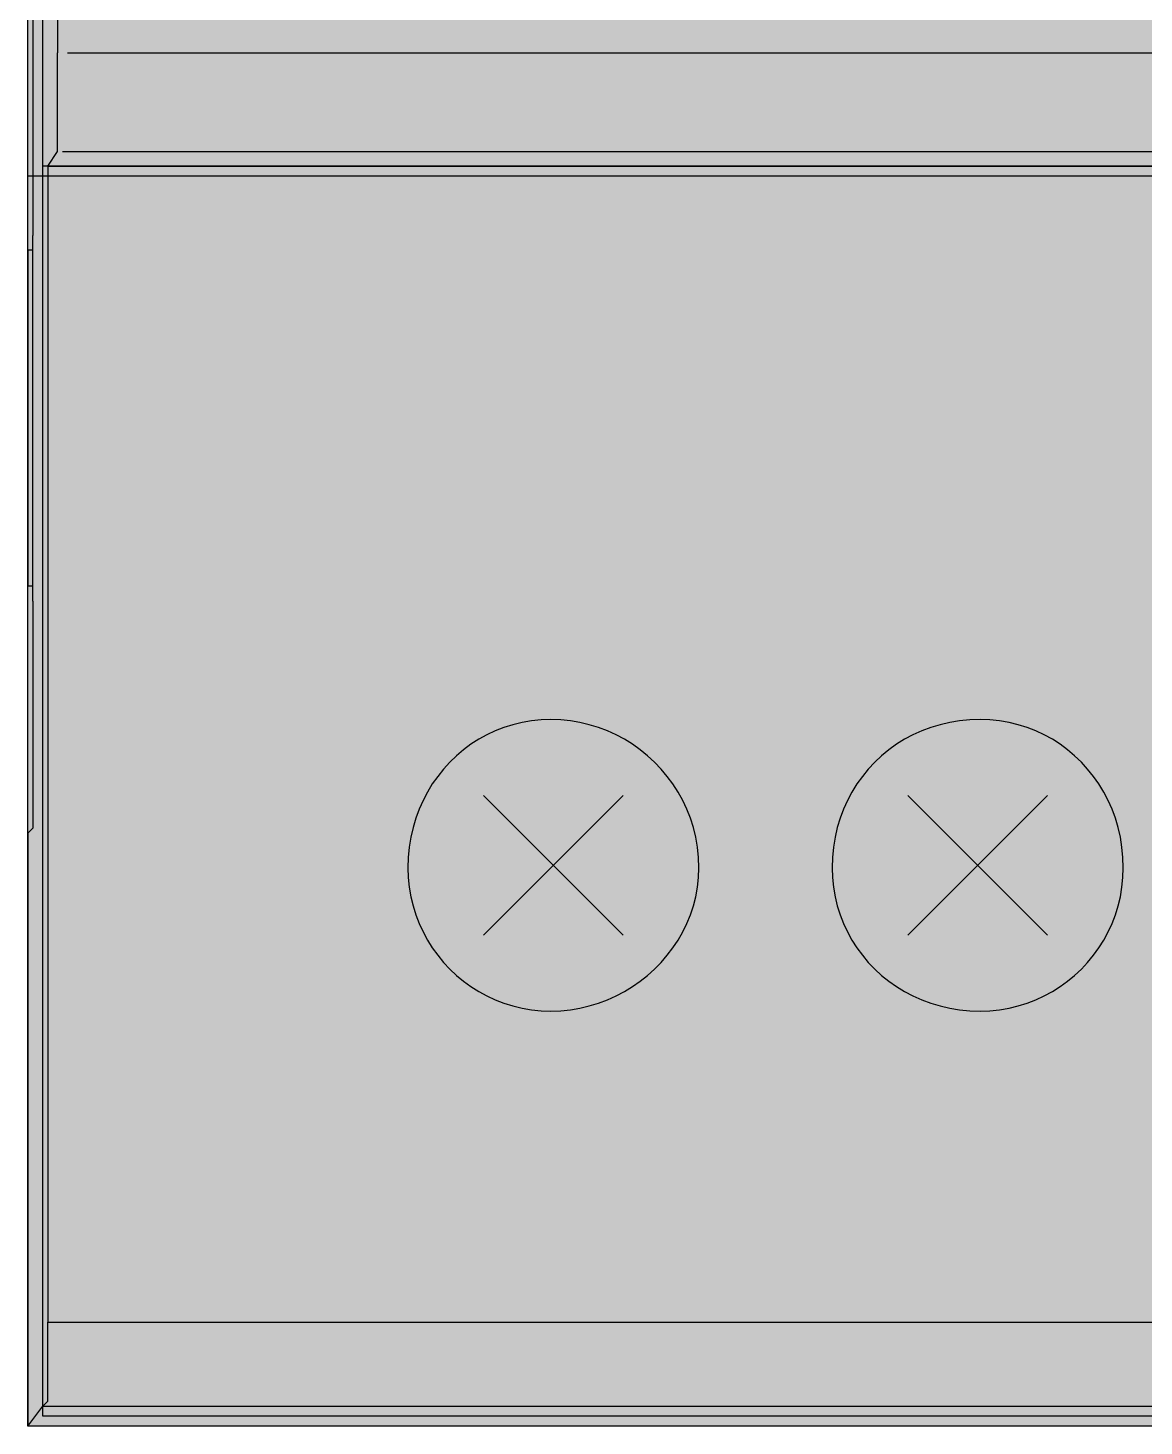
# Model space of a CAD drawing. Header units: millimetres. Extents: x 0 to 966, y -664 to 90.
# Drawn here: x 750 to 769.86, y -260 to -235.1 of the extents above; entities that cross this region are included whole.
import ezdxf

# ---------------------------------------------------------------- set-up
doc = ezdxf.new("R2010")
doc.units = ezdxf.units.MM
for name, color, linetype in [('HDL_BODY', 7, 'Continuous'), ('HDL_COLOUR', 7, 'Continuous'), ('HDL_DETAIL', 7, 'Continuous'), ('HDL_PRINT', 7, 'Continuous')]:
    doc.layers.add(name, color=color, linetype=linetype)

# ---------------------------------------------------------------- blocks, each defined once
blk = doc.blocks.new('M_R16.10.1_FRONT')
at = {"layer": 'HDL_BODY', "true_color": 0x202126}
blk.add_hatch(color=250, dxfattribs=at).paths.add_polyline_path([(0, 0), (216, 0), (216, 90), (0, 90)])
at = {"layer": 'HDL_BODY', "true_color": 0x2a2a30}
blk.add_hatch(color=250, dxfattribs=at).paths.add_polyline_path([(0.4, 20.52), (215.6, 20.52), (215.6, 68.31), (0.4, 68.31)])
at = {"layer": 'HDL_BODY', "true_color": 0x23242a}
blk.add_hatch(color=250, dxfattribs=at).paths.add_polyline_path([(0.4, 0.5), (215.6, 0.5), (215.6, 19.8), (0.4, 19.8)])
at = {"layer": 'HDL_COLOUR', "true_color": 0x1a332c}
for points in [[(11.941, 9.941), (11.935, 10.126), (11.916, 10.307), (11.885, 10.484), (11.843, 10.656), (11.79, 10.823), (11.727, 10.985), (11.653, 11.14), (11.57, 11.29), (11.478, 11.434), (11.377, 11.57), (11.268, 11.7), (11.151, 11.822), (11.026, 11.936), (10.895, 12.042), (10.758, 12.14), (10.614, 12.229), (10.465, 12.308), (10.311, 12.378), (10.153, 12.439), (9.99, 12.489), (9.824, 12.528), (9.654, 12.557), (9.482, 12.575), (9.307, 12.581), (9.133, 12.575), (8.962, 12.557), (8.794, 12.528), (8.631, 12.489), (8.471, 12.439), (8.317, 12.378), (8.167, 12.308), (8.023, 12.229), (7.884, 12.14), (7.752, 12.042), (7.626, 11.936), (7.507, 11.822), (7.396, 11.7), (7.292, 11.57), (7.196, 11.434), (7.109, 11.29), (7.03, 11.14), (6.961, 10.985), (6.901, 10.823), (6.852, 10.656), (6.812, 10.484), (6.784, 10.307), (6.767, 10.126), (6.761, 9.941), (6.767, 9.767), (6.784, 9.595), (6.812, 9.427), (6.852, 9.263), (6.901, 9.104), (6.961, 8.949), (7.03, 8.799), (7.109, 8.654), (7.196, 8.515), (7.292, 8.383), (7.396, 8.257), (7.507, 8.138), (7.626, 8.026), (7.752, 7.922), (7.884, 7.826), (8.023, 7.738), (8.167, 7.66), (8.317, 7.59), (8.471, 7.531), (8.631, 7.481), (8.794, 7.442), (8.962, 7.413), (9.133, 7.396), (9.307, 7.39), (9.482, 7.396), (9.654, 7.413), (9.824, 7.442), (9.99, 7.481), (10.153, 7.531), (10.311, 7.59), (10.465, 7.66), (10.614, 7.738), (10.758, 7.826), (10.895, 7.922), (11.026, 8.026), (11.151, 8.138), (11.268, 8.257), (11.377, 8.383), (11.478, 8.515), (11.57, 8.654), (11.653, 8.799), (11.727, 8.949), (11.79, 9.104), (11.843, 9.263), (11.885, 9.427), (11.916, 9.595), (11.935, 9.767), (11.941, 9.941)], [(19.492, 9.941), (19.486, 10.126), (19.469, 10.307), (19.441, 10.484), (19.401, 10.656), (19.352, 10.823), (19.292, 10.985), (19.223, 11.14), (19.144, 11.29), (19.057, 11.434), (18.961, 11.57), (18.857, 11.7), (18.746, 11.822), (18.627, 11.936), (18.501, 12.042), (18.369, 12.14), (18.23, 12.229), (18.086, 12.308), (17.936, 12.378), (17.782, 12.439), (17.622, 12.489), (17.459, 12.528), (17.291, 12.557), (17.12, 12.575), (16.946, 12.581), (16.761, 12.575), (16.58, 12.557), (16.404, 12.528), (16.232, 12.489), (16.066, 12.439), (15.905, 12.378), (15.749, 12.308), (15.6, 12.229), (15.456, 12.14), (15.32, 12.042), (15.191, 11.936), (15.069, 11.822), (14.955, 11.7), (14.849, 11.57), (14.752, 11.434), (14.663, 11.29), (14.583, 11.14), (14.513, 10.985), (14.453, 10.823), (14.403, 10.656), (14.364, 10.484), (14.335, 10.307), (14.318, 10.126), (14.312, 9.941), (14.318, 9.767), (14.335, 9.595), (14.364, 9.427), (14.403, 9.263), (14.453, 9.104), (14.513, 8.949), (14.583, 8.799), (14.663, 8.654), (14.752, 8.515), (14.849, 8.383), (14.955, 8.257), (15.069, 8.138), (15.191, 8.026), (15.32, 7.922), (15.456, 7.826), (15.6, 7.738), (15.749, 7.66), (15.905, 7.59), (16.066, 7.531), (16.232, 7.481), (16.404, 7.442), (16.58, 7.413), (16.761, 7.396), (16.946, 7.39), (17.12, 7.396), (17.291, 7.413), (17.459, 7.442), (17.622, 7.481), (17.782, 7.531), (17.936, 7.59), (18.086, 7.66), (18.23, 7.738), (18.369, 7.826), (18.501, 7.922), (18.627, 8.026), (18.746, 8.138), (18.857, 8.257), (18.961, 8.383), (19.057, 8.515), (19.144, 8.654), (19.223, 8.799), (19.292, 8.949), (19.352, 9.104), (19.401, 9.263), (19.441, 9.427), (19.469, 9.595), (19.486, 9.767), (19.492, 9.941)]]:
    blk.add_hatch(color=250, dxfattribs=at).paths.add_polyline_path(points)
at = {"layer": 'HDL_COLOUR', "true_color": 0x9ea4a8}
for points in [[(11.164, 9.985), (11.148, 10.222), (11.102, 10.455), (11.026, 10.68), (10.921, 10.894), (10.789, 11.091), (10.633, 11.27), (10.455, 11.426), (10.257, 11.559), (10.045, 11.664), (9.82, 11.74), (9.587, 11.786), (9.351, 11.802), (9.114, 11.786), (8.882, 11.74), (8.657, 11.664), (8.444, 11.559), (8.247, 11.426), (8.069, 11.27), (7.912, 11.091), (7.781, 10.894), (7.676, 10.68), (7.599, 10.455), (7.553, 10.222), (7.538, 9.985), (7.553, 9.748), (7.599, 9.515), (7.676, 9.29), (7.781, 9.077), (7.912, 8.879), (8.069, 8.701), (8.247, 8.544), (8.444, 8.412), (8.657, 8.307), (8.882, 8.23), (9.114, 8.184), (9.351, 8.168), (9.587, 8.184), (9.82, 8.23), (10.045, 8.307), (10.257, 8.412), (10.455, 8.544), (10.633, 8.701), (10.789, 8.879), (10.921, 9.077), (11.026, 9.29), (11.102, 9.515), (11.148, 9.748)], [(18.715, 9.985), (18.7, 10.222), (18.653, 10.455), (18.577, 10.68), (18.472, 10.894), (18.341, 11.091), (18.184, 11.27), (18.006, 11.426), (17.809, 11.559), (17.596, 11.664), (17.371, 11.74), (17.139, 11.786), (16.902, 11.802), (16.665, 11.786), (16.433, 11.74), (16.208, 11.664), (15.995, 11.559), (15.798, 11.426), (15.62, 11.27), (15.464, 11.091), (15.332, 10.894), (15.227, 10.68), (15.151, 10.455), (15.104, 10.222), (15.089, 9.985), (15.104, 9.748), (15.151, 9.515), (15.227, 9.29), (15.332, 9.077), (15.464, 8.879), (15.62, 8.701), (15.798, 8.544), (15.995, 8.412), (16.208, 8.307), (16.433, 8.23), (16.665, 8.184), (16.902, 8.168), (17.139, 8.184), (17.371, 8.23), (17.596, 8.307), (17.809, 8.412), (18.006, 8.544), (18.184, 8.701), (18.341, 8.879), (18.472, 9.077), (18.577, 9.29), (18.653, 9.515), (18.7, 9.748)]]:
    blk.add_hatch(color=253, dxfattribs=at).paths.add_polyline_path(points)
at = {"layer": 'HDL_PRINT', "true_color": 0xdee1e9}
for points in [[(11.678, 15.484), (11.678, 18.563), (12.292, 18.563), (12.995, 16.363), (13.024, 16.297), (13.047, 16.233), (13.066, 16.17), (13.083, 16.11), (13.099, 16.055), (13.118, 16.005), (13.141, 15.96), (13.171, 15.924), (13.174, 15.956), (13.183, 15.995), (13.196, 16.041), (13.215, 16.093), (13.237, 16.152), (13.261, 16.217), (13.288, 16.289), (13.317, 16.367), (13.346, 16.451), (14.049, 18.563), (14.575, 18.563), (14.575, 15.484), (14.224, 15.484), (14.224, 18.035), (13.346, 15.484), (12.907, 15.484), (12.029, 18.123), (12.029, 15.484), (11.678, 15.484)], [(9.219, 13.372), (9.219, 13.196), (8.166, 13.196), (8.166, 13.206), (8.166, 13.233), (8.166, 13.272), (8.166, 13.32), (8.166, 13.372), (8.198, 13.377), (8.223, 13.392), (8.244, 13.414), (8.263, 13.442), (8.283, 13.475), (8.308, 13.511), (8.341, 13.548), (8.345, 13.581), (8.358, 13.614), (8.378, 13.647), (8.407, 13.68), (8.444, 13.713), (8.489, 13.746), (8.543, 13.779), (8.604, 13.812), (8.66, 13.844), (8.71, 13.882), (8.754, 13.923), (8.794, 13.966), (8.831, 14.01), (8.865, 14.053), (8.896, 14.094), (8.926, 14.132), (8.956, 14.164), (8.962, 14.208), (8.978, 14.249), (9, 14.285), (9.021, 14.314), (9.037, 14.333), (9.044, 14.34), (9.039, 14.378), (9.026, 14.415), (9.009, 14.453), (8.99, 14.491), (8.973, 14.528), (8.961, 14.566), (8.956, 14.604), (8.918, 14.609), (8.88, 14.621), (8.843, 14.639), (8.805, 14.657), (8.768, 14.674), (8.73, 14.687), (8.692, 14.692), (8.649, 14.685), (8.608, 14.669), (8.572, 14.648), (8.543, 14.627), (8.524, 14.611), (8.517, 14.604), (8.484, 14.566), (8.461, 14.528), (8.445, 14.491), (8.436, 14.453), (8.431, 14.415), (8.429, 14.378), (8.429, 14.34), (8.166, 14.34), (8.195, 14.402), (8.218, 14.457), (8.237, 14.505), (8.253, 14.549), (8.27, 14.588), (8.289, 14.625), (8.312, 14.659), (8.341, 14.692), (8.384, 14.724), (8.434, 14.748), (8.489, 14.763), (8.545, 14.773), (8.6, 14.778), (8.65, 14.78), (8.692, 14.78), (8.758, 14.78), (8.823, 14.778), (8.885, 14.775), (8.945, 14.769), (9, 14.758), (9.05, 14.743), (9.095, 14.721), (9.131, 14.692), (9.164, 14.654), (9.187, 14.614), (9.203, 14.572), (9.212, 14.525), (9.217, 14.471), (9.219, 14.41), (9.219, 14.34), (9.219, 14.33), (9.219, 14.303), (9.219, 14.264), (9.219, 14.216), (9.219, 14.164), (9.182, 14.127), (9.154, 14.099), (9.131, 14.076), (9.109, 14.053), (9.081, 14.025), (9.044, 13.988), (9.006, 13.95), (8.968, 13.913), (8.931, 13.875), (8.893, 13.837), (8.855, 13.8), (8.818, 13.762), (8.78, 13.724), (8.718, 13.691), (8.665, 13.658), (8.62, 13.625), (8.583, 13.592), (8.554, 13.559), (8.533, 13.526), (8.521, 13.493), (8.517, 13.46), (8.508, 13.46), (8.486, 13.455), (8.46, 13.441), (8.438, 13.415), (8.429, 13.372), (9.219, 13.372)], [(9.483, 13.636), (9.658, 13.636), (9.663, 13.598), (9.676, 13.561), (9.693, 13.523), (9.711, 13.485), (9.729, 13.448), (9.741, 13.41), (9.746, 13.372), (9.784, 13.367), (9.821, 13.355), (9.859, 13.337), (9.897, 13.319), (9.934, 13.302), (9.972, 13.289), (10.009, 13.284), (10.047, 13.289), (10.083, 13.304), (10.115, 13.326), (10.144, 13.354), (10.166, 13.387), (10.18, 13.423), (10.185, 13.46), (10.218, 13.498), (10.241, 13.536), (10.257, 13.573), (10.266, 13.611), (10.271, 13.649), (10.273, 13.686), (10.273, 13.724), (10.273, 13.762), (10.271, 13.8), (10.266, 13.837), (10.257, 13.875), (10.241, 13.913), (10.218, 13.95), (10.185, 13.988), (10.18, 14.021), (10.164, 14.044), (10.137, 14.06), (10.099, 14.069), (10.051, 14.074), (9.992, 14.076), (9.922, 14.076), (9.912, 14.076), (9.885, 14.076), (9.846, 14.076), (9.798, 14.076), (9.746, 14.076), (9.739, 14.039), (9.723, 14.011), (9.702, 13.988), (9.681, 13.965), (9.665, 13.937), (9.658, 13.9), (9.483, 13.988), (9.658, 14.78), (10.448, 14.78), (10.448, 14.604), (9.834, 14.604), (9.746, 14.164), (9.784, 14.196), (9.821, 14.22), (9.859, 14.235), (9.897, 14.245), (9.934, 14.25), (9.972, 14.252), (10.009, 14.252), (10.08, 14.252), (10.141, 14.25), (10.194, 14.245), (10.241, 14.235), (10.283, 14.22), (10.323, 14.196), (10.361, 14.164), (10.393, 14.102), (10.425, 14.046), (10.455, 13.994), (10.481, 13.944), (10.504, 13.894), (10.521, 13.842), (10.532, 13.786), (10.536, 13.724), (10.532, 13.687), (10.521, 13.644), (10.504, 13.597), (10.481, 13.548), (10.455, 13.499), (10.425, 13.452), (10.393, 13.409), (10.361, 13.372), (10.328, 13.314), (10.293, 13.27), (10.257, 13.239), (10.218, 13.218), (10.175, 13.206), (10.126, 13.199), (10.071, 13.197), (10.009, 13.196), (9.944, 13.196), (9.879, 13.198), (9.816, 13.201), (9.757, 13.207), (9.702, 13.218), (9.651, 13.233), (9.607, 13.255), (9.57, 13.284), (9.538, 13.322), (9.515, 13.362), (9.499, 13.404), (9.489, 13.451), (9.485, 13.505), (9.483, 13.566), (9.483, 13.636)], [(16.858, 13.372), (16.858, 13.196), (15.717, 13.196), (15.723, 13.203), (15.739, 13.222), (15.761, 13.251), (15.782, 13.287), (15.798, 13.329), (15.804, 13.372), (15.805, 13.379), (15.808, 13.398), (15.815, 13.427), (15.83, 13.463), (15.855, 13.505), (15.892, 13.548), (15.93, 13.586), (15.968, 13.624), (16.005, 13.661), (16.043, 13.699), (16.08, 13.737), (16.118, 13.774), (16.156, 13.812), (16.214, 13.844), (16.271, 13.882), (16.325, 13.923), (16.374, 13.966), (16.418, 14.01), (16.455, 14.053), (16.483, 14.094), (16.501, 14.132), (16.507, 14.164), (16.544, 14.208), (16.569, 14.249), (16.584, 14.285), (16.591, 14.314), (16.594, 14.333), (16.595, 14.34), (16.594, 14.378), (16.593, 14.415), (16.588, 14.453), (16.578, 14.491), (16.563, 14.528), (16.539, 14.566), (16.507, 14.604), (16.5, 14.611), (16.481, 14.627), (16.452, 14.648), (16.416, 14.669), (16.375, 14.685), (16.331, 14.692), (16.294, 14.687), (16.256, 14.674), (16.218, 14.657), (16.181, 14.639), (16.143, 14.621), (16.106, 14.609), (16.068, 14.604), (16.063, 14.566), (16.05, 14.528), (16.033, 14.491), (16.015, 14.453), (15.998, 14.415), (15.985, 14.378), (15.98, 14.34), (15.804, 14.34), (15.808, 14.402), (15.82, 14.457), (15.837, 14.505), (15.859, 14.549), (15.886, 14.588), (15.916, 14.625), (15.947, 14.659), (15.98, 14.692), (16.018, 14.724), (16.057, 14.748), (16.1, 14.763), (16.147, 14.773), (16.2, 14.778), (16.261, 14.78), (16.331, 14.78), (16.401, 14.78), (16.462, 14.778), (16.516, 14.773), (16.563, 14.763), (16.605, 14.748), (16.645, 14.724), (16.682, 14.692), (16.715, 14.659), (16.747, 14.625), (16.777, 14.588), (16.803, 14.549), (16.826, 14.505), (16.843, 14.457), (16.854, 14.402), (16.858, 14.34), (16.852, 14.333), (16.835, 14.314), (16.814, 14.285), (16.793, 14.249), (16.777, 14.208), (16.77, 14.164), (16.764, 14.127), (16.748, 14.099), (16.726, 14.076), (16.705, 14.053), (16.689, 14.025), (16.682, 13.988), (16.649, 13.955), (16.615, 13.922), (16.579, 13.889), (16.54, 13.856), (16.496, 13.823), (16.448, 13.79), (16.393, 13.757), (16.331, 13.724), (16.294, 13.686), (16.258, 13.649), (16.225, 13.611), (16.197, 13.573), (16.175, 13.536), (16.161, 13.498), (16.156, 13.46), (16.113, 13.46), (16.087, 13.455), (16.073, 13.441), (16.069, 13.415), (16.068, 13.372), (16.858, 13.372)], [(11.853, 14.604), (13.082, 12.404), (14.4, 14.604), (11.853, 14.604)], [(9.483, 7.39), (9.131, 7.39), (9.131, 4.75), (11.853, 4.75), (13.785, 6.774), (13.522, 6.95), (11.678, 5.103), (9.483, 5.103), (9.483, 7.39)], [(17.034, 7.39), (16.682, 7.39), (16.682, 5.103), (14.224, 5.103), (14.224, 4.75), (17.034, 4.75), (17.034, 7.39)]]:
    blk.add_hatch(color=254, dxfattribs=at).paths.add_polyline_path(points)
h = blk.add_hatch(color=254, dxfattribs=at)
h.paths.add_polyline_path([(18.087, 14.428), (17.912, 14.428), (17.875, 14.465), (17.85, 14.493), (17.835, 14.516), (17.827, 14.539), (17.824, 14.566), (17.824, 14.604), (17.786, 14.609), (17.749, 14.621), (17.711, 14.639), (17.674, 14.657), (17.636, 14.674), (17.598, 14.687), (17.56, 14.692), (17.473, 14.604), (17.435, 14.571), (17.4, 14.546), (17.367, 14.525), (17.339, 14.506), (17.317, 14.486), (17.302, 14.461), (17.297, 14.428), (17.268, 14.391), (17.246, 14.347), (17.231, 14.297), (17.22, 14.241), (17.214, 14.181), (17.211, 14.119), (17.21, 14.054), (17.209, 13.988), (17.242, 14.025), (17.267, 14.061), (17.288, 14.094), (17.307, 14.122), (17.327, 14.144), (17.352, 14.159), (17.385, 14.164), (17.423, 14.196), (17.46, 14.22), (17.498, 14.235), (17.535, 14.245), (17.573, 14.25), (17.611, 14.252), (17.649, 14.252), (17.682, 14.248), (17.716, 14.237), (17.752, 14.219), (17.791, 14.197), (17.834, 14.17), (17.883, 14.141), (17.938, 14.109), (18, 14.076), (18.032, 14.038), (18.055, 13.998), (18.071, 13.956), (18.08, 13.909), (18.085, 13.855), (18.087, 13.794), (18.087, 13.724), (18.087, 13.686), (18.085, 13.649), (18.08, 13.611), (18.071, 13.573), (18.055, 13.536), (18.032, 13.498), (18, 13.46), (17.995, 13.422), (17.98, 13.385), (17.958, 13.347), (17.93, 13.309), (17.897, 13.272), (17.861, 13.234), (17.824, 13.196), (17.78, 13.196), (17.736, 13.196), (17.692, 13.196), (17.648, 13.196), (17.604, 13.196), (17.56, 13.196), (17.499, 13.197), (17.444, 13.199), (17.395, 13.206), (17.352, 13.218), (17.313, 13.239), (17.277, 13.27), (17.242, 13.314), (17.209, 13.372), (17.183, 13.401), (17.157, 13.436), (17.133, 13.477), (17.11, 13.526), (17.089, 13.581), (17.07, 13.645), (17.055, 13.716), (17.044, 13.797), (17.036, 13.887), (17.034, 13.988), (17.036, 14.067), (17.044, 14.145), (17.055, 14.221), (17.07, 14.293), (17.089, 14.362), (17.11, 14.425), (17.133, 14.482), (17.157, 14.531), (17.183, 14.572), (17.209, 14.604), (17.242, 14.656), (17.28, 14.697), (17.323, 14.728), (17.371, 14.75), (17.422, 14.764), (17.476, 14.773), (17.532, 14.778), (17.59, 14.78), (17.649, 14.78), (17.686, 14.78), (17.724, 14.778), (17.761, 14.773), (17.799, 14.763), (17.837, 14.748), (17.874, 14.724), (17.912, 14.692), (17.949, 14.654), (17.985, 14.617), (18.018, 14.579), (18.046, 14.541), (18.068, 14.503), (18.082, 14.466), (18.087, 14.428)])
h.paths.add_polyline_path([(17.297, 13.724), (17.297, 13.672), (17.297, 13.624), (17.297, 13.585), (17.297, 13.558), (17.297, 13.548), (17.304, 13.505), (17.32, 13.463), (17.341, 13.427), (17.362, 13.398), (17.379, 13.379), (17.385, 13.372), (17.429, 13.366), (17.47, 13.349), (17.506, 13.328), (17.535, 13.307), (17.554, 13.291), (17.56, 13.284), (17.598, 13.289), (17.636, 13.304), (17.674, 13.326), (17.711, 13.354), (17.749, 13.387), (17.786, 13.423), (17.824, 13.46), (17.829, 13.466), (17.841, 13.482), (17.859, 13.509), (17.877, 13.546), (17.895, 13.595), (17.907, 13.654), (17.912, 13.724), (17.907, 13.762), (17.895, 13.8), (17.877, 13.837), (17.859, 13.875), (17.841, 13.913), (17.829, 13.95), (17.824, 13.988), (17.786, 14.021), (17.749, 14.044), (17.711, 14.06), (17.674, 14.069), (17.636, 14.074), (17.598, 14.076), (17.56, 14.076), (17.517, 14.076), (17.476, 14.073), (17.44, 14.065), (17.411, 14.05), (17.392, 14.025), (17.385, 13.988), (17.352, 13.95), (17.329, 13.913), (17.313, 13.875), (17.304, 13.837), (17.299, 13.8), (17.297, 13.762), (17.297, 13.724)])
at = {"layer": 'HDL_DETAIL', "color": 251, "true_color": 0x52555c}
for points in [[(0.263, 90), (215.91, 90), (215.91, 0.176), (0.263, 0.176), (0.263, 90)], [(0, 89.824), (215.999, 89.824), (215.999, 0), (0, 0), (0, 89.824)], [(0.263, 67.741), (215.91, 67.741), (215.91, 22.434), (0.263, 22.434), (0.263, 67.741)], [(0, 67.565), (215.999, 67.565), (215.999, 22.258), (0, 22.258), (0, 67.565)], [(0.527, 24.457), (0.527, 24.457)], [(0.088, 23.489), (0.088, 23.489)], [(0.527, 22.698), (0.527, 22.698)], [(0.527, 22.698), (0.527, 22.698)], [(0.351, 22.434), (0.351, 22.434)], [(0.351, 22.434), (0.351, 22.434)], [(0.351, 22.434), (0.351, 22.434)], [(0.088, 21.202), (0.088, 21.202)], [(0.088, 21.202), (0.088, 21.202)], [(0.088, 21.202), (0.088, 21.202)], [(0.088, 21.202), (0.088, 21.202)], [(0.088, 21.202), (0.088, 21.202)], [(0.088, 21.202), (0.088, 21.202)], [(0.088, 21.202), (0.088, 21.202)], [(0.088, 21.202), (0.088, 21.202)], [(0.088, 21.202), (0.088, 21.202)], [(0.088, 21.202), (0.088, 21.202)], [(0.088, 21.202), (0.088, 21.202)], [(0.088, 21.202), (0.088, 21.202)], [(0.088, 21.202), (0.088, 21.202)], [(0.088, 21.202), (0.088, 21.202)], [(0.088, 21.202), (0.088, 21.202)], [(0.088, 21.202), (0.088, 21.202)], [(0.088, 21.202), (0.088, 21.202)], [(0.088, 21.202), (0.088, 21.202)], [(0.088, 21.202), (0.088, 21.202)], [(0.088, 21.202), (0.088, 21.202)], [(0.088, 21.202), (0.088, 21.202)], [(0.088, 21.202), (0.088, 21.202)], [(0.088, 21.202), (0.088, 21.202)], [(0.088, 21.202), (0.088, 21.202)], [(0.088, 21.202), (0.088, 21.202)], [(0, 20.938), (0, 20.938)], [(0, 20.938), (0, 20.938)], [(0, 20.938), (0, 20.938)], [(0.088, 20.938), (0.088, 20.938)], [(0, 14.956), (0, 14.956)], [(0, 14.956), (0, 14.956)], [(0, 14.956), (0, 14.956)], [(0.088, 14.956), (0.088, 14.956)], [(0.088, 14.692), (0.088, 14.692)], [(0.088, 14.692), (0.088, 14.692)], [(0.088, 14.692), (0.088, 14.692)], [(0.088, 14.692), (0.088, 14.692)], [(0.088, 14.692), (0.088, 14.692)], [(0.088, 14.692), (0.088, 14.692)], [(0.088, 14.692), (0.088, 14.692)], [(0.088, 14.692), (0.088, 14.692)], [(0.088, 14.692), (0.088, 14.692)], [(0.088, 14.692), (0.088, 14.692)], [(0.088, 14.692), (0.088, 14.692)], [(0.088, 14.692), (0.088, 14.692)], [(0.088, 14.692), (0.088, 14.692)], [(0.088, 14.692), (0.088, 14.692)], [(0.088, 14.692), (0.088, 14.692)], [(0.088, 14.692), (0.088, 14.692)], [(0.088, 14.692), (0.088, 14.692)], [(0.088, 14.692), (0.088, 14.692)], [(0.088, 14.692), (0.088, 14.692)], [(0.088, 14.692), (0.088, 14.692)], [(0.088, 14.692), (0.088, 14.692)], [(0.088, 14.692), (0.088, 14.692)], [(0.088, 14.692), (0.088, 14.692)], [(0.088, 14.692), (0.088, 14.692)], [(0.088, 14.692), (0.088, 14.692)], [(0.088, 12.492), (0.088, 12.492)], [(11.941, 9.941), (11.935, 10.126), (11.916, 10.307), (11.885, 10.484), (11.843, 10.656), (11.79, 10.823), (11.727, 10.985), (11.653, 11.14), (11.57, 11.29), (11.478, 11.434), (11.377, 11.57), (11.268, 11.7), (11.151, 11.822), (11.026, 11.936), (10.895, 12.042), (10.758, 12.14), (10.614, 12.229), (10.465, 12.308), (10.311, 12.378), (10.153, 12.439), (9.99, 12.489), (9.824, 12.528), (9.654, 12.557), (9.482, 12.575), (9.307, 12.581), (9.133, 12.575), (8.962, 12.557), (8.794, 12.528), (8.631, 12.489), (8.471, 12.439), (8.317, 12.378), (8.167, 12.308), (8.023, 12.229), (7.884, 12.14), (7.752, 12.042), (7.626, 11.936), (7.507, 11.822), (7.396, 11.7), (7.292, 11.57), (7.196, 11.434), (7.109, 11.29), (7.03, 11.14), (6.961, 10.985), (6.901, 10.823), (6.852, 10.656), (6.812, 10.484), (6.784, 10.307), (6.767, 10.126), (6.761, 9.941), (6.767, 9.767), (6.784, 9.595), (6.812, 9.427), (6.852, 9.263), (6.901, 9.104), (6.961, 8.949), (7.03, 8.799), (7.109, 8.654), (7.196, 8.515), (7.292, 8.383), (7.396, 8.257), (7.507, 8.138), (7.626, 8.026), (7.752, 7.922), (7.884, 7.826), (8.023, 7.738), (8.167, 7.66), (8.317, 7.59), (8.471, 7.531), (8.631, 7.481), (8.794, 7.442), (8.962, 7.413), (9.133, 7.396), (9.307, 7.39), (9.482, 7.396), (9.654, 7.413), (9.824, 7.442), (9.99, 7.481), (10.153, 7.531), (10.311, 7.59), (10.465, 7.66), (10.614, 7.738), (10.758, 7.826), (10.895, 7.922), (11.026, 8.026), (11.151, 8.138), (11.268, 8.257), (11.377, 8.383), (11.478, 8.515), (11.57, 8.654), (11.653, 8.799), (11.727, 8.949), (11.79, 9.104), (11.843, 9.263), (11.885, 9.427), (11.916, 9.595), (11.935, 9.767), (11.941, 9.941)], [(19.492, 9.941), (19.486, 10.126), (19.469, 10.307), (19.441, 10.484), (19.401, 10.656), (19.352, 10.823), (19.292, 10.985), (19.223, 11.14), (19.144, 11.29), (19.057, 11.434), (18.961, 11.57), (18.857, 11.7), (18.746, 11.822), (18.627, 11.936), (18.501, 12.042), (18.369, 12.14), (18.23, 12.229), (18.086, 12.308), (17.936, 12.378), (17.782, 12.439), (17.622, 12.489), (17.459, 12.528), (17.291, 12.557), (17.12, 12.575), (16.946, 12.581), (16.761, 12.575), (16.58, 12.557), (16.404, 12.528), (16.232, 12.489), (16.066, 12.439), (15.905, 12.378), (15.749, 12.308), (15.6, 12.229), (15.456, 12.14), (15.32, 12.042), (15.191, 11.936), (15.069, 11.822), (14.955, 11.7), (14.849, 11.57), (14.752, 11.434), (14.663, 11.29), (14.583, 11.14), (14.513, 10.985), (14.453, 10.823), (14.403, 10.656), (14.364, 10.484), (14.335, 10.307), (14.318, 10.126), (14.312, 9.941), (14.318, 9.767), (14.335, 9.595), (14.364, 9.427), (14.403, 9.263), (14.453, 9.104), (14.513, 8.949), (14.583, 8.799), (14.663, 8.654), (14.752, 8.515), (14.849, 8.383), (14.955, 8.257), (15.069, 8.138), (15.191, 8.026), (15.32, 7.922), (15.456, 7.826), (15.6, 7.738), (15.749, 7.66), (15.905, 7.59), (16.066, 7.531), (16.232, 7.481), (16.404, 7.442), (16.58, 7.413), (16.761, 7.396), (16.946, 7.39), (17.12, 7.396), (17.291, 7.413), (17.459, 7.442), (17.622, 7.481), (17.782, 7.531), (17.936, 7.59), (18.086, 7.66), (18.23, 7.738), (18.369, 7.826), (18.501, 7.922), (18.627, 8.026), (18.746, 8.138), (18.857, 8.257), (18.961, 8.383), (19.057, 8.515), (19.144, 8.654), (19.223, 8.799), (19.292, 8.949), (19.352, 9.104), (19.401, 9.263), (19.441, 9.427), (19.469, 9.595), (19.486, 9.767), (19.492, 9.941)], [(0, 10.557), (0, 10.557)], [(0, 10.557), (0, 10.557)], [(0, 10.557), (0, 10.557)], [(0, 10.557), (0, 10.557)], [(0, 10.557), (0, 10.557)], [(0, 10.557), (0, 10.557)], [(0, 10.557), (0, 10.557)], [(0, 10.557), (0, 10.557)], [(0, 10.557), (0, 10.557)], [(0, 10.557), (0, 10.557)], [(0, 10.557), (0, 10.557)], [(0, 10.557), (0, 10.557)], [(0, 10.557), (0, 10.557)], [(0, 10.557), (0, 10.557)], [(0, 10.557), (0, 10.557)], [(0, 10.557), (0, 10.557)], [(0, 10.557), (0, 10.557)], [(0, 10.557), (0, 10.557)], [(0, 10.557), (0, 10.557)], [(0, 10.557), (0, 10.557)], [(0, 10.557), (0, 10.557)], [(0, 10.557), (0, 10.557)], [(0, 10.557), (0, 10.557)], [(0, 10.557), (0, 10.557)], [(0.351, 1.847), (0.351, 1.847)], [(0.351, 1.847), (0.351, 1.847)], [(0.263, 0.352), (0.263, 0.352)], [(0.263, 0.352), (0.263, 0.352)], [(0, 0), (0, 0)], [(0, 0), (0, 0)], [(0, 0), (0, 0)]]:
    blk.add_lwpolyline(points, close=True, dxfattribs=at)
for points in [[(0.614, 26.217), (0.614, 25.689), (0.527, 25.073), (0.527, 24.457)], [(0, 25.337), (0.088, 25.249), (0.088, 24.985), (0.088, 24.545), (0.088, 24.017), (0.088, 23.489)], [(0.527, 22.698), (0.527, 22.786), (0.527, 23.05), (0.527, 23.401), (0.527, 23.841), (0.527, 24.457)], [(0.702, 24.457), (214.506, 24.457)], [(0.702, 24.457), (214.506, 24.457)], [(0.702, 24.457), (214.506, 24.457)], [(0.702, 24.457), (214.506, 24.457)], [(0.702, 24.457), (214.506, 24.457)], [(0.702, 24.457), (214.506, 24.457)], [(0.702, 24.457), (214.506, 24.457)], [(0.702, 24.457), (214.506, 24.457)], [(0.702, 24.457), (214.506, 24.457)], [(0.702, 24.457), (214.506, 24.457)], [(0.702, 24.457), (214.506, 24.457)], [(0.702, 24.457), (214.506, 24.457)], [(0.702, 24.457), (214.506, 24.457)], [(0.702, 24.457), (214.506, 24.457)], [(0.702, 24.457), (214.506, 24.457)], [(0.702, 24.457), (214.506, 24.457)], [(0.702, 24.457), (214.506, 24.457)], [(0.702, 24.457), (214.506, 24.457)], [(0.702, 24.457), (214.506, 24.457)], [(0.702, 24.457), (214.506, 24.457)], [(0.702, 24.457), (215.999, 24.457)], [(0.088, 23.489), (0.088, 21.202)], [(0.088, 23.489), (0.088, 21.202)], [(0.088, 23.489), (0.088, 21.202)], [(0.088, 23.489), (0.088, 21.202)], [(0.088, 23.489), (0.088, 21.202)], [(0.088, 23.489), (0.088, 21.202)], [(0.088, 23.489), (0.088, 21.202)], [(0.088, 23.489), (0.088, 21.202)], [(0.088, 23.489), (0.088, 21.202)], [(0.088, 23.489), (0.088, 21.202)], [(0.088, 23.489), (0.088, 21.202)], [(0.088, 23.489), (0.088, 21.202)], [(0.088, 23.489), (0.088, 21.202)], [(0.088, 23.489), (0.088, 21.202)], [(0.088, 23.489), (0.088, 21.202)], [(0.088, 23.489), (0.088, 21.202)], [(0.088, 23.489), (0.088, 21.202)], [(0.088, 23.489), (0.088, 21.202)], [(0.088, 23.489), (0.088, 21.202)], [(0.088, 23.489), (0.088, 21.202)], [(0.088, 23.489), (0.088, 21.202)], [(0.351, 22.434), (0.527, 22.698)], [(0.351, 22.434), (0.527, 22.698)], [(0.351, 22.434), (0.527, 22.698)], [(0.351, 22.434), (0.527, 22.698)], [(0.351, 22.434), (0.527, 22.698)], [(0.351, 22.434), (0.527, 22.698)], [(0.351, 22.434), (0.527, 22.698)], [(0.351, 22.434), (0.527, 22.698)], [(0.351, 22.434), (0.527, 22.698)], [(0.351, 22.434), (0.527, 22.698)], [(0.351, 22.434), (0.527, 22.698)], [(0.351, 22.434), (0.527, 22.698)], [(0.351, 22.434), (0.527, 22.698)], [(0.351, 22.434), (0.527, 22.698)], [(0.351, 22.434), (0.527, 22.698)], [(0.351, 22.434), (0.527, 22.698)], [(0.351, 22.434), (0.527, 22.698)], [(0.351, 22.434), (0.527, 22.698)], [(0.351, 22.434), (0.527, 22.698)], [(0.351, 22.434), (0.527, 22.698)], [(0.351, 22.434), (0.527, 22.698)], [(0.614, 22.698), (214.506, 22.698)], [(0.614, 22.698), (214.506, 22.698)], [(0.614, 22.698), (214.506, 22.698)], [(0.614, 22.698), (214.506, 22.698)], [(0.614, 22.698), (214.506, 22.698)], [(0.614, 22.698), (214.506, 22.698)], [(0.614, 22.698), (214.506, 22.698)], [(0.614, 22.698), (214.506, 22.698)], [(0.614, 22.698), (214.506, 22.698)], [(0.614, 22.698), (214.506, 22.698)], [(0.614, 22.698), (214.506, 22.698)], [(0.614, 22.698), (214.506, 22.698)], [(0.614, 22.698), (214.506, 22.698)], [(0.614, 22.698), (214.506, 22.698)], [(0.614, 22.698), (214.506, 22.698)], [(0.614, 22.698), (214.506, 22.698)], [(0.614, 22.698), (214.506, 22.698)], [(0.614, 22.698), (214.506, 22.698)], [(0.614, 22.698), (214.506, 22.698)], [(0.614, 22.698), (214.506, 22.698)], [(0.614, 22.698), (215.999, 22.698)], [(0.351, 22.434), (0.351, 1.847)], [(0.351, 22.434), (0.351, 1.847)], [(0.351, 22.434), (0.351, 1.847)], [(0.351, 22.434), (0.351, 1.847)], [(0.351, 22.434), (0.351, 1.847)], [(0.351, 22.434), (0.351, 1.847)], [(0.351, 22.434), (0.351, 1.847)], [(0.351, 22.434), (0.351, 1.847)], [(0.351, 22.434), (0.351, 1.847)], [(0.351, 22.434), (0.351, 1.847)], [(0.351, 22.434), (0.351, 1.847)], [(0.351, 22.434), (0.351, 1.847)], [(0.351, 22.434), (0.351, 1.847)], [(0.351, 22.434), (0.351, 1.847)], [(0.351, 22.434), (0.351, 1.847)], [(0.351, 22.434), (0.351, 1.847)], [(0.351, 22.434), (0.351, 1.847)], [(0.351, 22.434), (0.351, 1.847)], [(0.351, 22.434), (0.351, 1.847)], [(0.351, 22.434), (0.351, 1.847)], [(0.351, 22.434), (0.351, 1.847)], [(0.351, 22.434), (214.858, 22.434)], [(0.351, 22.434), (214.858, 22.434)], [(0.351, 22.434), (214.858, 22.434)], [(0.351, 22.434), (214.858, 22.434)], [(0.351, 22.434), (214.858, 22.434)], [(0.351, 22.434), (214.858, 22.434)], [(0.351, 22.434), (214.858, 22.434)], [(0.351, 22.434), (214.858, 22.434)], [(0.351, 22.434), (214.858, 22.434)], [(0.351, 22.434), (214.858, 22.434)], [(0.351, 22.434), (214.858, 22.434)], [(0.351, 22.434), (214.858, 22.434)], [(0.351, 22.434), (214.858, 22.434)], [(0.351, 22.434), (214.858, 22.434)], [(0.351, 22.434), (214.858, 22.434)], [(0.351, 22.434), (214.858, 22.434)], [(0.351, 22.434), (214.858, 22.434)], [(0.351, 22.434), (214.858, 22.434)], [(0.351, 22.434), (214.858, 22.434)], [(0.351, 22.434), (214.858, 22.434)], [(0.351, 22.434), (215.91, 22.434)], [(0.088, 14.692), (0.088, 21.202)], [(0.088, 14.692), (0.088, 21.202)], [(0.088, 14.692), (0.088, 21.202)], [(0.088, 14.692), (0.088, 21.202)], [(0.088, 14.692), (0.088, 21.202)], [(0.088, 14.692), (0.088, 21.202)], [(0.088, 14.692), (0.088, 21.202)], [(0.088, 14.692), (0.088, 21.202)], [(0.088, 14.692), (0.088, 21.202)], [(0.088, 14.692), (0.088, 21.202)], [(0.088, 14.692), (0.088, 21.202)], [(0.088, 14.692), (0.088, 21.202)], [(0.088, 14.692), (0.088, 21.202)], [(0.088, 14.692), (0.088, 21.202)], [(0.088, 14.692), (0.088, 21.202)], [(0.088, 14.692), (0.088, 21.202)], [(0.088, 14.692), (0.088, 21.202)], [(0.088, 14.692), (0.088, 21.202)], [(0.088, 14.692), (0.088, 21.202)], [(0.088, 14.692), (0.088, 21.202)], [(0.088, 14.692), (0.088, 21.202)], [(0, 20.938), (0, 14.956)], [(0, 20.938), (0, 14.956)], [(0, 20.938), (0, 14.956)], [(0, 20.938), (0, 14.956)], [(0, 20.938), (0, 14.956)], [(0, 20.938), (0, 14.956)], [(0, 20.938), (0, 14.956)], [(0, 20.938), (0, 14.956)], [(0, 20.938), (0, 14.956)], [(0, 20.938), (0, 14.956)], [(0, 20.938), (0, 14.956)], [(0, 20.938), (0, 14.956)], [(0, 20.938), (0, 14.956)], [(0, 20.938), (0, 14.956)], [(0, 20.938), (0, 14.956)], [(0, 20.938), (0, 14.956)], [(0, 20.938), (0, 14.956)], [(0, 20.938), (0, 14.956)], [(0, 20.938), (0, 14.956)], [(0, 20.938), (0, 14.956)], [(0, 20.938), (0, 14.956)], [(0, 14.956), (0, 20.938)], [(0, 14.956), (0, 20.938)], [(0, 14.956), (0, 20.938)], [(0, 14.956), (0, 20.938)], [(0, 14.956), (0, 20.938)], [(0, 14.956), (0, 20.938)], [(0, 14.956), (0, 20.938)], [(0, 14.956), (0, 20.938)], [(0, 14.956), (0, 20.938)], [(0, 14.956), (0, 20.938)], [(0, 14.956), (0, 20.938)], [(0, 14.956), (0, 20.938)], [(0, 14.956), (0, 20.938)], [(0, 14.956), (0, 20.938)], [(0, 14.956), (0, 20.938)], [(0, 14.956), (0, 20.938)], [(0, 14.956), (0, 20.938)], [(0, 14.956), (0, 20.938)], [(0, 14.956), (0, 20.938)], [(0, 14.956), (0, 20.938)], [(0, 14.956), (0, 20.938)], [(0.088, 20.938), (0, 20.938)], [(0.088, 20.938), (0, 20.938)], [(0.088, 20.938), (0, 20.938)], [(0.088, 20.938), (0, 20.938)], [(0.088, 20.938), (0, 20.938)], [(0.088, 20.938), (0, 20.938)], [(0.088, 20.938), (0, 20.938)], [(0.088, 20.938), (0, 20.938)], [(0.088, 20.938), (0, 20.938)], [(0.088, 20.938), (0, 20.938)], [(0.088, 20.938), (0, 20.938)], [(0.088, 20.938), (0, 20.938)], [(0.088, 20.938), (0, 20.938)], [(0.088, 20.938), (0, 20.938)], [(0.088, 20.938), (0, 20.938)], [(0.088, 20.938), (0, 20.938)], [(0.088, 20.938), (0, 20.938)], [(0.088, 20.938), (0, 20.938)], [(0.088, 20.938), (0, 20.938)], [(0.088, 20.938), (0, 20.938)], [(0.088, 20.938), (0, 20.938)], [(0.088, 14.956), (0, 14.956)], [(0.088, 14.956), (0, 14.956)], [(0.088, 14.956), (0, 14.956)], [(0.088, 14.956), (0, 14.956)], [(0.088, 14.956), (0, 14.956)], [(0.088, 14.956), (0, 14.956)], [(0.088, 14.956), (0, 14.956)], [(0.088, 14.956), (0, 14.956)], [(0.088, 14.956), (0, 14.956)], [(0.088, 14.956), (0, 14.956)], [(0.088, 14.956), (0, 14.956)], [(0.088, 14.956), (0, 14.956)], [(0.088, 14.956), (0, 14.956)], [(0.088, 14.956), (0, 14.956)], [(0.088, 14.956), (0, 14.956)], [(0.088, 14.956), (0, 14.956)], [(0.088, 14.956), (0, 14.956)], [(0.088, 14.956), (0, 14.956)], [(0.088, 14.956), (0, 14.956)], [(0.088, 14.956), (0, 14.956)], [(0.088, 14.956), (0, 14.956)], [(0.088, 14.692), (0.088, 12.492)], [(0.088, 14.692), (0.088, 12.492)], [(0.088, 14.692), (0.088, 12.492)], [(0.088, 14.692), (0.088, 12.492)], [(0.088, 14.692), (0.088, 12.492)], [(0.088, 14.692), (0.088, 12.492)], [(0.088, 14.692), (0.088, 12.492)], [(0.088, 14.692), (0.088, 12.492)], [(0.088, 14.692), (0.088, 12.492)], [(0.088, 14.692), (0.088, 12.492)], [(0.088, 14.692), (0.088, 12.492)], [(0.088, 14.692), (0.088, 12.492)], [(0.088, 14.692), (0.088, 12.492)], [(0.088, 14.692), (0.088, 12.492)], [(0.088, 14.692), (0.088, 12.492)], [(0.088, 14.692), (0.088, 12.492)], [(0.088, 14.692), (0.088, 12.492)], [(0.088, 14.692), (0.088, 12.492)], [(0.088, 14.692), (0.088, 12.492)], [(0.088, 14.692), (0.088, 12.492)], [(0.088, 14.692), (0.088, 12.492)], [(0.088, 12.492), (0.088, 11.877), (0.088, 11.349), (0.088, 10.997), (0.088, 10.645), (0, 10.557)], [(0, 10.557), (0, 0)], [(0, 10.557), (0, 0)], [(0, 10.557), (0, 0)], [(0, 10.557), (0, 0)], [(0, 10.557), (0, 0)], [(0, 10.557), (0, 0)], [(0, 10.557), (0, 0)], [(0, 10.557), (0, 0)], [(0, 10.557), (0, 0)], [(0, 10.557), (0, 0)], [(0, 10.557), (0, 0)], [(0, 10.557), (0, 0)], [(0, 10.557), (0, 0)], [(0, 10.557), (0, 0)], [(0, 10.557), (0, 0)], [(0, 10.557), (0, 0)], [(0, 10.557), (0, 0)], [(0, 10.557), (0, 0)], [(0, 10.557), (0, 0)], [(0, 10.557), (0, 0)], [(0, 10.557), (0, 0)], [(0.263, 0.352), (0.351, 0.44), (0.351, 0.616), (0.351, 0.968), (0.351, 1.408), (0.351, 1.847)], [(0.351, 1.847), (127.142, 1.847)], [(0.351, 1.847), (127.142, 1.847)], [(0.351, 1.847), (127.142, 1.847)], [(0.351, 1.847), (127.142, 1.847)], [(0.351, 1.847), (127.142, 1.847)], [(0.351, 1.847), (127.142, 1.847)], [(0.351, 1.847), (127.142, 1.847)], [(0.351, 1.847), (127.142, 1.847)], [(0.351, 1.847), (127.142, 1.847)], [(0.351, 1.847), (127.142, 1.847)], [(0.351, 1.847), (127.142, 1.847)], [(0.351, 1.847), (127.142, 1.847)], [(0.351, 1.847), (127.142, 1.847)], [(0.351, 1.847), (127.142, 1.847)], [(0.351, 1.847), (127.142, 1.847)], [(0.351, 1.847), (127.142, 1.847)], [(0.351, 1.847), (127.142, 1.847)], [(0.351, 1.847), (127.142, 1.847)], [(0.351, 1.847), (127.142, 1.847)], [(0.351, 1.847), (127.142, 1.847)], [(0.351, 1.847), (205.112, 1.847)], [(0, 0), (0.263, 0.352)], [(0, 0), (0.263, 0.352)], [(0, 0), (0.263, 0.352)], [(0, 0), (0.263, 0.352)], [(0, 0), (0.263, 0.352)], [(0, 0), (0.263, 0.352)], [(0, 0), (0.263, 0.352)], [(0, 0), (0.263, 0.352)], [(0, 0), (0.263, 0.352)], [(0, 0), (0.263, 0.352)], [(0, 0), (0.263, 0.352)], [(0, 0), (0.263, 0.352)], [(0, 0), (0.263, 0.352)], [(0, 0), (0.263, 0.352)], [(0, 0), (0.263, 0.352)], [(0, 0), (0.263, 0.352)], [(0, 0), (0.263, 0.352)], [(0, 0), (0.263, 0.352)], [(0, 0), (0.263, 0.352)], [(0, 0), (0.263, 0.352)], [(0, 0), (0.263, 0.352)], [(0.263, 0.352), (142.945, 0.352)], [(0.263, 0.352), (142.945, 0.352)], [(0.263, 0.352), (142.945, 0.352)], [(0.263, 0.352), (142.945, 0.352)], [(0.263, 0.352), (142.945, 0.352)], [(0.263, 0.352), (142.945, 0.352)], [(0.263, 0.352), (142.945, 0.352)], [(0.263, 0.352), (142.945, 0.352)], [(0.263, 0.352), (142.945, 0.352)], [(0.263, 0.352), (142.945, 0.352)], [(0.263, 0.352), (142.945, 0.352)], [(0.263, 0.352), (142.945, 0.352)], [(0.263, 0.352), (142.945, 0.352)], [(0.263, 0.352), (142.945, 0.352)], [(0.263, 0.352), (142.945, 0.352)], [(0.263, 0.352), (142.945, 0.352)], [(0.263, 0.352), (142.945, 0.352)], [(0.263, 0.352), (142.945, 0.352)], [(0.263, 0.352), (142.945, 0.352)], [(0.263, 0.352), (142.945, 0.352)], [(0.263, 0.352), (215.91, 0.352)], [(65.239, 0), (0, 0)], [(65.239, 0), (0, 0)], [(65.239, 0), (0, 0)], [(65.239, 0), (0, 0)], [(65.239, 0), (0, 0)], [(65.239, 0), (0, 0)], [(65.239, 0), (0, 0)], [(65.239, 0), (0, 0)], [(65.239, 0), (0, 0)], [(65.239, 0), (0, 0)], [(65.239, 0), (0, 0)], [(65.239, 0), (0, 0)], [(65.239, 0), (0, 0)], [(65.239, 0), (0, 0)], [(65.239, 0), (0, 0)], [(65.239, 0), (0, 0)], [(65.239, 0), (0, 0)], [(65.239, 0), (0, 0)], [(65.239, 0), (0, 0)], [(65.239, 0), (0, 0)], [(65.239, 0), (0, 0)]]:
    blk.add_lwpolyline(points, dxfattribs=at)
at = {"layer": 'HDL_DETAIL', "color": 250, "true_color": 0x25292b}
for points in [[(8.108, 8.739), (10.594, 11.231)], [(8.108, 11.231), (10.594, 8.739)], [(15.659, 8.739), (18.145, 11.231)], [(15.659, 11.231), (18.145, 8.739)]]:
    blk.add_lwpolyline(points, dxfattribs=at)

msp = doc.modelspace()

# ---------------------------------------------------------------- block references
msp.add_blockref('M_R16.10.1_FRONT', (750, -260))

doc.saveas('drawing.dxf')
